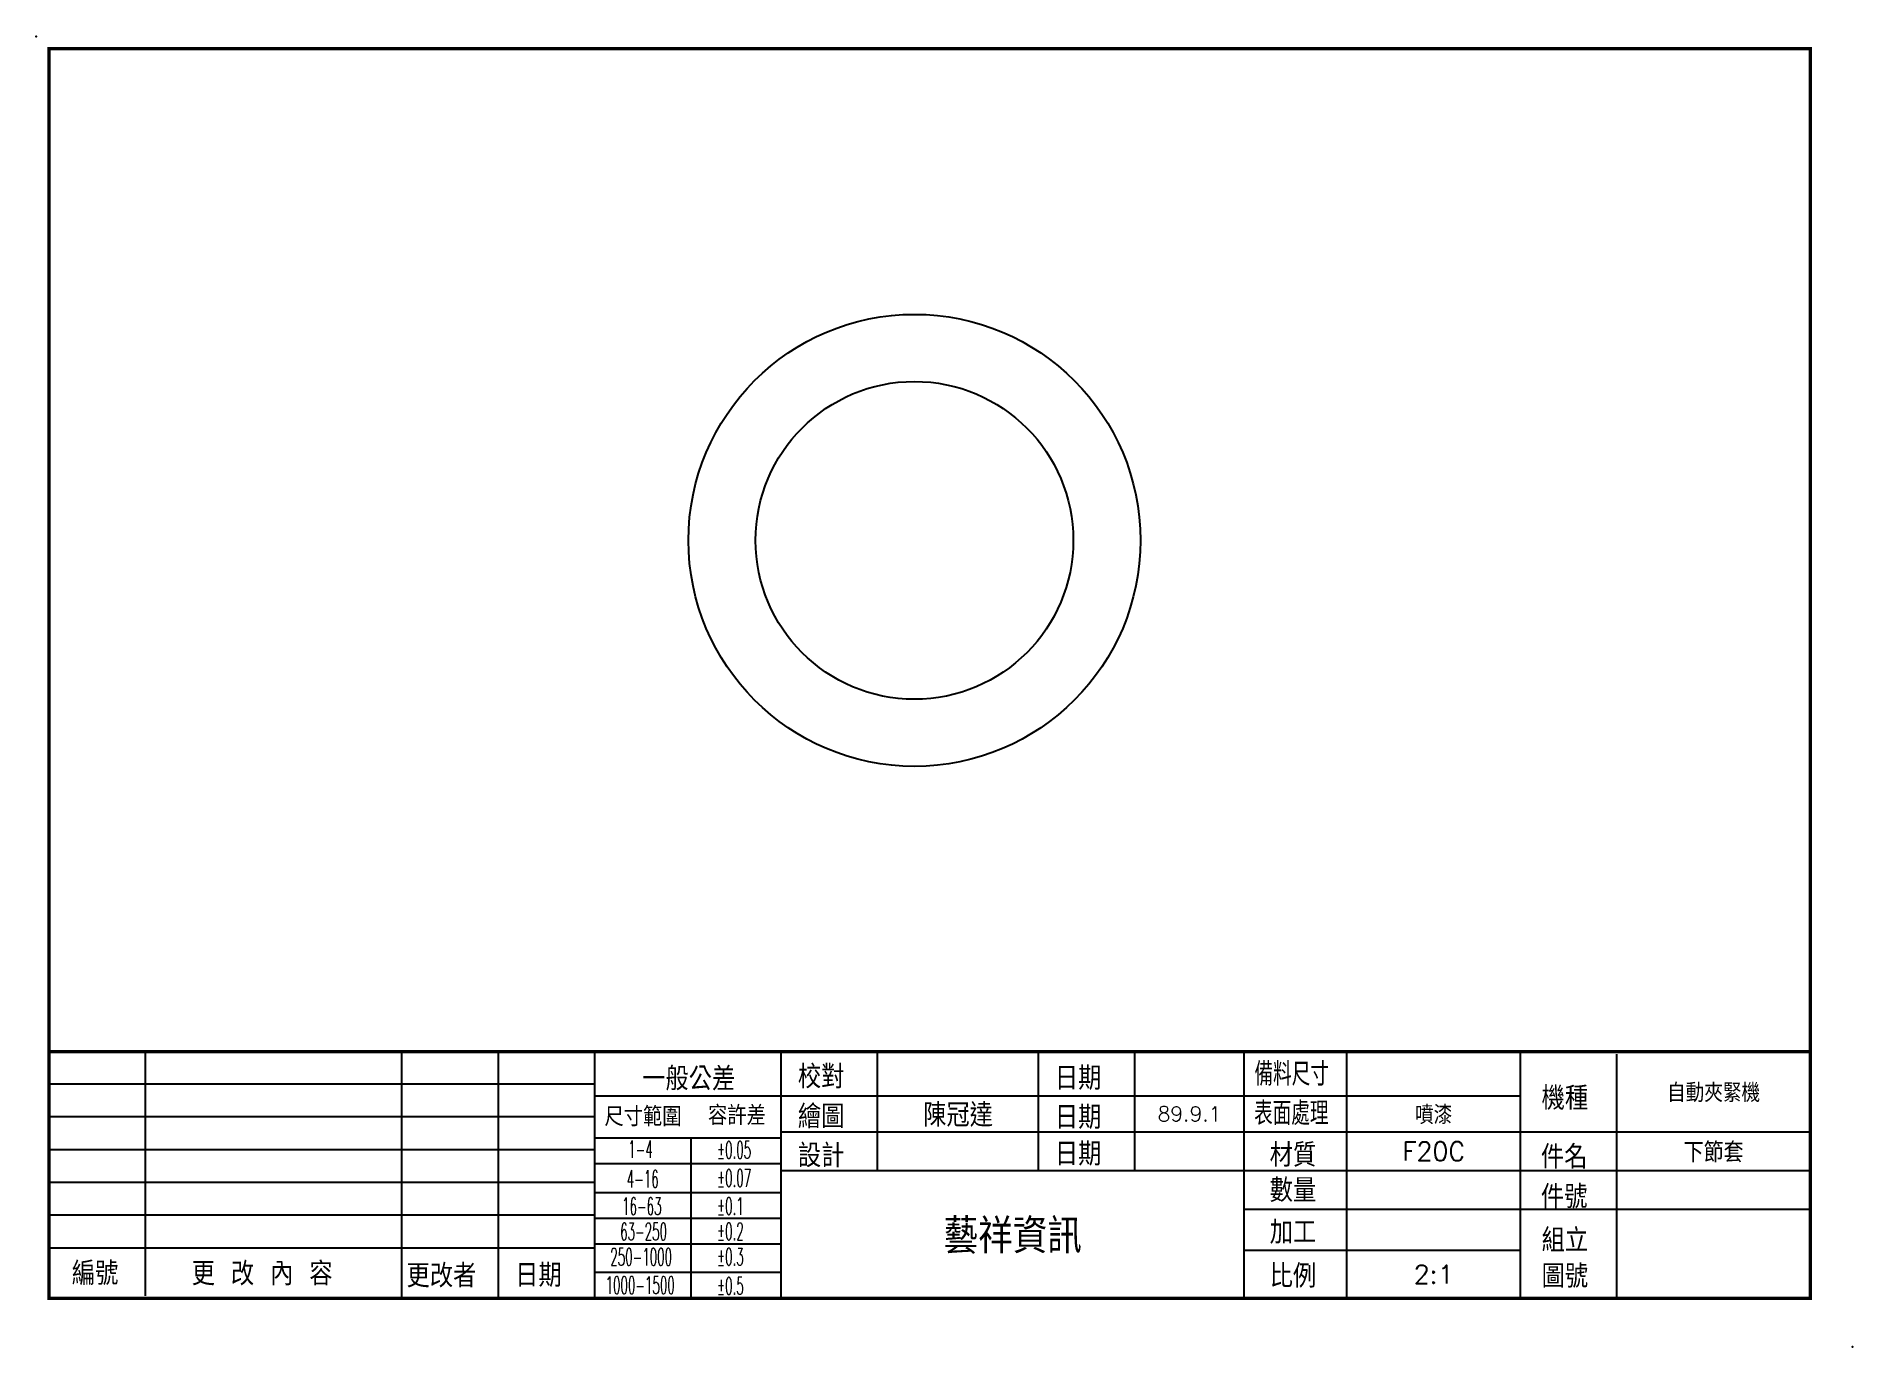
# Model space of a CAD drawing. Extents: x -397 to -260, y 1253 to 1351.
import ezdxf
from ezdxf.enums import TextEntityAlignment as Align

# ---------------------------------------------------------------- set-up
doc = ezdxf.new("R2010")
doc.units = 0
doc.header["$LTSCALE"] = 0.5
doc.header["$MEASUREMENT"] = 0
doc.layers.get('0').update_dxf_attribs({"linetype": 'CONTINUOUS'})
for name, color, linetype in [('BORDER', 7, 'CONTINUOUS'), ('DIM', 2, 'CONTINUOUS'), ('SHEET', 7, 'CONTINUOUS')]:
    doc.layers.add(name, color=color, linetype=linetype)
doc.styles.add('CHINA', font='romans.shx', dxfattribs={"bigfont": 'chineset.shx'})
doc.styles.add('ROMANS', font='romans', dxfattribs={"width": 0.5})

# ---------------------------------------------------------------- blocks, each defined once
blk = doc.blocks.new('A4')
for p in [(-134.41, 77.3), (138.88, -119.82)]:
    blk.add_point(p)
at = {"layer": 'SHEET'}
for p, q in [((-117.99, -112.19), (-117.99, -75.44)), ((-79.39, -112.56), (-79.39, -75.44)), ((-64.88, -112.56), (-64.88, -75.44)), ((-50.37, -112.56), (-50.37, -75.44)), ((-22.32, -112.56), (-22.32, -75.44)), ((-7.82, -93.33), (-7.82, -75.44)), ((16.36, -93.33), (16.36, -75.44)), ((30.87, -93.33), (30.87, -75.44)), ((47.31, -112.56), (47.31, -75.44)), ((62.79, -112.56), (62.79, -75.44)), ((88.9, -112.56), (88.9, -75.44)), ((103.41, -112.56), (103.41, -75.81)), ((-132.5, -80.27), (-50.37, -80.27)), ((-50.37, -82.1), (88.9, -82.1)), ((-132.5, -85.2), (-50.37, -85.2)), ((-132.5, -90.14), (-50.37, -90.14)), ((-50.37, -88.39), (-22.32, -88.39)), ((-35.86, -112.56), (-35.86, -88.39)), ((-22.32, -87.52), (132.5, -87.52)), ((-50.37, -92.25), (-22.32, -92.25)), ((-132.5, -95.07), (-50.37, -95.07)), ((-22.32, -93.33), (132.5, -93.33)), ((-50.37, -96.61), (-22.32, -96.61)), ((-132.5, -100), (-50.37, -100)), ((-50.37, -100.48), (-22.32, -100.48)), ((47.31, -99.13), (132.5, -99.13)), ((-132.5, -104.93), (-50.37, -104.93)), ((-50.37, -104.34), (-22.32, -104.34)), ((47.31, -105.31), (88.9, -105.31)), ((-50.37, -108.59), (-22.32, -108.59))]:
    blk.add_line(p, q, dxfattribs=at)
at = {"layer": 'SHEET', "const_width": 0.5}
blk.add_lwpolyline([(-132.5, -112.56), (-132.5, 75.44), (132.5, 75.44), (132.5, -112.56)], close=True, dxfattribs=at)
blk.add_lwpolyline([(-132.5, -75.44), (132.5, -75.44)], dxfattribs=at)
at = {"layer": 'SHEET', "color": 2, "style": 'CHINA'}
blk.add_text('一般公差', height=3.5, dxfattribs=at).set_placement((-36.25, -79.33), align=Align.MIDDLE)
for s, height, p in [('校對', 3.5, (-19.82, -80.96)), ('日期', 3.5, (18.84, -81.18)), ('機種', 3.5, (92.08, -84.19)), ('尺寸範圍', 2.901, (-48.93, -86.66)), ('容許差', 2.901, (-33.34, -86.48)), ('繪圖', 3.5, (-19.82, -86.95)), ('日期', 3.5, (18.84, -87.06)), ('設計', 3.5, (-19.82, -92.82)), ('日期', 3.5, (18.84, -92.58)), ('材質', 3.5, (51.17, -92.74)), ('件名', 3.5, (91.98, -93.02)), ('數量', 3.5, (51.17, -98.05)), ('件號', 3.5, (91.98, -99.02)), ('加工', 3.5, (51.17, -104.35)), ('組立', 3.5, (92.08, -105.55)), ('編號', 3.5, (-129.06, -110.55)), ('更 改 內 容', 3.5, (-111.03, -110.59)), ('更改者', 3.5, (-78.7, -110.9)), ('日期', 3.5, (-62.36, -110.83)), ('比例', 3.5, (51.17, -110.93)), ('圖號', 3.5, (92.08, -110.97))]:
    blk.add_text(s, height=height, dxfattribs=at).set_placement(p)
at = {"layer": 'SHEET', "color": 2}
for s, height, style, width, p in [('備料尺寸', 3.5, 'CHINA', 0.8, (48.88, -80.56)), ('表面處理', 3.5, 'CHINA', 0.8, (48.82, -86.47)), ('1-4', 2.611, 'ROMANS', 0.5, (-45.35, -91.42)), ('%%p0.05', 2.611, 'ROMANS', 0.5, (-32, -91.52)), ('4-16', 2.611, 'ROMANS', 0.5, (-45.57, -95.88)), ('%%p0.07', 2.611, 'ROMANS', 0.5, (-32, -95.75)), ('16-63', 2.611, 'ROMANS', 0.5, (-46.27, -99.99)), ('%%p0.1', 2.611, 'ROMANS', 0.5, (-32, -99.98)), ('63-250', 2.611, 'ROMANS', 0.5, (-46.56, -103.81)), ('%%p0.2', 2.611, 'ROMANS', 0.5, (-32, -103.78)), ('250-1000', 2.611, 'ROMANS', 0.5, (-48.04, -107.62)), ('%%p0.3', 2.611, 'ROMANS', 0.5, (-32, -107.59)), ('1000-1500', 2.611, 'ROMANS', 0.5, (-48.75, -111.87)), ('%%p0.5', 2.611, 'ROMANS', 0.5, (-32, -111.98))]:
    blk.add_text(s, height=height, dxfattribs=dict(at, style=style, width=width)).set_placement(p)
blk = doc.blocks.new('A4TZT')
at = {"layer": 'DIM', "color": 2, "linetype": 'CONTINUOUS', "style": 'CHINA'}
for tag, height, p in [('ITEM', 2.8, (117.95, -81.48)), ('DRAWER', 3.5, (4.27, -84.81)), ('DATE1', 2.24, (39.09, -84.81)), ('SURFACE', 2.8, (75.84, -84.81)), ('DESIGNER', 3.5, (4.26, -90.48)), ('DATE2', 2.24, (39.09, -90.43)), ('MATERIAL', 2.8, (75.84, -90.43)), ('PARTNAME', 3, (117.95, -90.43)), ('QTY', 2.8, (75.84, -96.23)), ('PNUM', 2.8, (117.95, -96.23)), ('COMPANY', 5.2, (12.49, -102.95)), ('COMNO', 2.8, (117.95, -105.85)), ('SCALE', 2.8, (75.84, -108.94))]:
    blk.add_attdef(tag, text='', height=height, dxfattribs=at).set_placement(p, align=Align.MIDDLE)

msp = doc.modelspace()

# ---------------------------------------------------------------- linework, layer by layer
at = {"color": 7, "linetype": 'CONTINUOUS'}
for radius in [17, 11.95]:
    msp.add_circle((-330.88, 1313.56), radius, dxfattribs=at)

# ---------------------------------------------------------------- block references
at = {"layer": 'BORDER', "xscale": 0.5, "yscale": 0.5, "zscale": 0.5}
msp.add_blockref('A4', (-329.74, 1312.82), dxfattribs=at)
at = {"layer": 'BORDER'}
ref = msp.add_blockref('A4TZT', (-329.74, 1312.82), dxfattribs=dict(at, xscale=0.5, yscale=0.5, zscale=0.5))
ref.add_attrib('DRAWER', '陳冠達', dxfattribs={"layer": 'DIM', "color": 2, "linetype": 'CONTINUOUS', "height": 1.75, "style": 'CHINA'}).set_placement((-327.6, 1270.42), align=Align.MIDDLE)
ref.add_attrib('COMPANY', '藝祥資訊', dxfattribs={"layer": 'DIM', "color": 2, "linetype": 'CONTINUOUS', "height": 2.6, "style": 'CHINA'}).set_placement((-323.49, 1261.35), align=Align.MIDDLE)
ref.add_attrib('DATE1', '89.9.1', dxfattribs={"layer": 'DIM', "color": 2, "linetype": 'CONTINUOUS', "height": 1.12, "style": 'CHINA'}).set_placement((-310.19, 1270.42), align=Align.MIDDLE)
ref.add_attrib('SURFACE', '噴漆', dxfattribs={"layer": 'DIM', "color": 2, "linetype": 'CONTINUOUS', "height": 1.4, "style": 'CHINA'}).set_placement((-291.82, 1270.42), align=Align.MIDDLE)
ref.add_attrib('MATERIAL', 'F20C', dxfattribs={"layer": 'DIM', "color": 2, "linetype": 'CONTINUOUS', "height": 1.4, "style": 'CHINA'}).set_placement((-291.82, 1267.61), align=Align.MIDDLE)
ref.add_attrib('SCALE', '2:1', dxfattribs={"layer": 'DIM', "color": 2, "linetype": 'CONTINUOUS', "height": 1.4, "style": 'CHINA'}).set_placement((-291.82, 1258.35), align=Align.MIDDLE)
ref.add_attrib('PARTNAME', '下節套', dxfattribs={"layer": 'DIM', "color": 2, "linetype": 'CONTINUOUS', "height": 1.5, "style": 'CHINA'}).set_placement((-270.76, 1267.61), align=Align.MIDDLE)
ref.add_attrib('ITEM', '自動夾緊機', dxfattribs={"layer": 'DIM', "color": 2, "linetype": 'CONTINUOUS', "height": 1.4, "style": 'CHINA'}).set_placement((-270.76, 1272.08), align=Align.MIDDLE)

doc.saveas('drawing.dxf')
